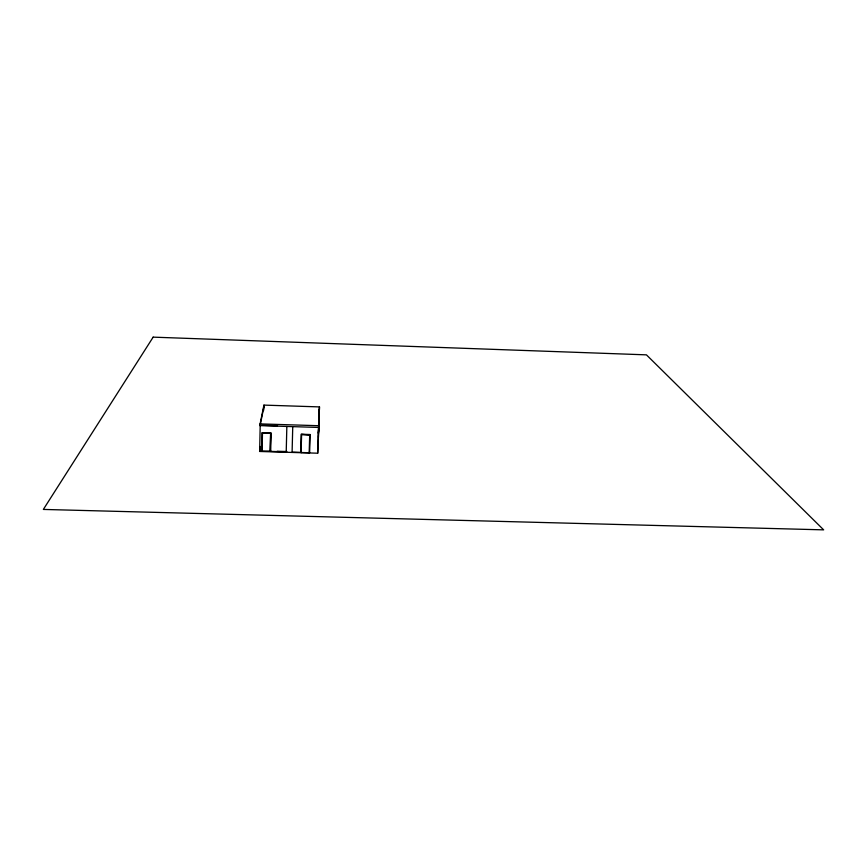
<?xml version="1.0" encoding="UTF-8"?>
<svg xmlns="http://www.w3.org/2000/svg" width="867" height="867" viewBox="0 0 867 867"><rect width="100%" height="100%" fill="white"/><g stroke="black" fill="none" stroke-linecap="round" stroke-linejoin="round"><path stroke-width="1.3" d="M319.424 408.552L318.514 427.442L260.078 425.621L260.111 423.887L263.947 405.106L319.479 406.905L317.701 453.203L259.58 451.469L260.534 446.462M260.208 424.928L259.656 451.068L262.094 451.133L262.159 450.385L259.721 450.742M262.094 451.133L262.484 432.893M263.676 410.286L263.947 405.106M286.262 451.859L270.211 451.382L270.645 433.023L262.473 432.969M270.233 451.252L270.634 433.142M292.743 426.64L292.103 452.119M301.597 434.486L301.077 452.704L301.12 451.956M309.714 434.735L309.172 452.942L309.205 452.195M317.701 453.203L318.861 420.127M318.449 437.336L319.381 409.473M318.341 433.186L318.677 426.174M319.023 418.934L318.698 425.675L319.121 418.642M318.427 433.186L318.774 425.881M318.742 430.823L318.904 427.355M319.479 406.905L318.568 425.708L260.111 423.887M300.654 452.346L301.142 434.237L310.169 434.519L309.617 452.964L309.194 452.617M301.608 434.378L309.703 434.931M286.305 451.534L286.208 452.26L286.847 426.456M270.721 451.035L271.057 432.915L262.007 432.644L261.704 450.775M270.211 451.382L270.276 450.623M260.078 425.621L263.915 406.764M270.71 451.068L262.116 451.013M277.212 451.263L286.858 451.523M293.328 452.151L301.109 452.379M301.098 452.509L309.183 452.747M261.487 425.274L277.538 425.773M262.452 433.088L270.591 433.337M301.597 434.573L309.714 434.822M153.156 337.144L43.35 509.428L823.65 529.856L646.435 354.852L153.156 337.144"/></g></svg>
